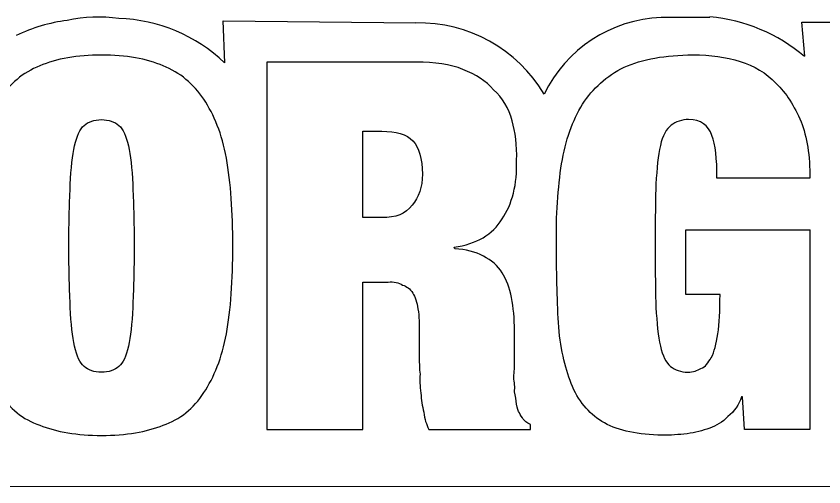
# Paper-space layout '1' of a CAD drawing. Header units: inches. Extents: x 1.3 to 44.7, y 1 to 54.1.
# Drawn here: x 11.469 to 12.303, y 7.32 to 7.806 of the extents above; entities that cross this region are included whole.
import ezdxf

# ---------------------------------------------------------------- set-up
doc = ezdxf.new("R2010")
doc.units = ezdxf.units.IN
doc.header["$MEASUREMENT"] = 0
doc.layers.add('ASEDOLIKE - Level 4', color=7, linetype='Continuous', lineweight=0)

psp = doc.layouts.new('1')

# ---------------------------------------------------------------- linework, layer by layer
at = {"layer": 'ASEDOLIKE - Level 4', "color": 7, "linetype": 'Continuous', "lineweight": 30}
for p, q in [((11.68398, 7.75808), (11.68248, 7.80157)), ((11.68248, 7.80157), (11.88119, 7.79932)), ((12.13465, 7.80532), (12.18489, 7.80532)), ((12.28312, 7.76483), (12.28012, 7.80007)), ((12.28012, 7.80007), (12.46309, 7.80007)), ((10.88237, 7.32016), (12.68805, 7.3209))]:
    psp.add_line(p, q, dxfattribs=at)
for centre, major_axis, start_param, end_param in [((11.54503, 7.62551), (0.17857, 0), 1.704143, 2.013414), ((11.55386, 7.64612), (0.15968, 0), 1.440276, 1.776244), ((11.56862, 7.6373), (0.16727, 0), 0.811188, 1.53478), ((11.88432, 7.64932), (0.1505, 0), 0.534503, 1.591196), ((12.141, 7.66424), (0.14135, 0), 1.614119, 2.689792), ((12.17053, 7.63483), (0.17176, 0), 0.859233, 1.485597)]:
    psp.add_ellipse(centre, major_axis=major_axis, ratio=0.997236, start_param=start_param, end_param=end_param, dxfattribs=at)
for points, knots in [([(11.42844, 7.65971), (11.43293, 7.68445), (11.44043, 7.7047), (11.45093, 7.72045), (11.46143, 7.73619), (11.47568, 7.74819), (11.49292, 7.75494), (11.51017, 7.76244), (11.53192, 7.76619), (11.55666, 7.76619), (11.58216, 7.76619), (11.60315, 7.76244), (11.6204, 7.75494), (11.63765, 7.74819), (11.6519, 7.73619), (11.66239, 7.72045), (11.67289, 7.7047), (11.68114, 7.68445), (11.68564, 7.65971), (11.69014, 7.63421), (11.69239, 7.60422), (11.69239, 7.56897), (11.69239, 7.53373), (11.69014, 7.50299), (11.68564, 7.47824), (11.68114, 7.45349), (11.67289, 7.43325), (11.66239, 7.4175), (11.6519, 7.401), (11.63765, 7.38976), (11.6204, 7.38376), (11.60315, 7.37701), (11.58216, 7.37326), (11.55666, 7.37326), (11.53192, 7.37326), (11.51017, 7.37701), (11.49292, 7.38376), (11.47568, 7.38976), (11.46143, 7.401), (11.45093, 7.4175), (11.44043, 7.43325), (11.43293, 7.45349), (11.42844, 7.47824), (11.42319, 7.50299), (11.42094, 7.53373), (11.42094, 7.56897), (11.42094, 7.60422), (11.42319, 7.63421), (11.42844, 7.65971)], [0, 0, 0, 0, 0.0625, 0.0625, 0.0625, 0.125, 0.125, 0.125, 0.1875, 0.1875, 0.1875, 0.25, 0.25, 0.25, 0.3125, 0.3125, 0.3125, 0.375, 0.375, 0.375, 0.4375, 0.4375, 0.4375, 0.5, 0.5, 0.5, 0.5625, 0.5625, 0.5625, 0.625, 0.625, 0.625, 0.6875, 0.6875, 0.6875, 0.75, 0.75, 0.75, 0.8125, 0.8125, 0.8125, 0.875, 0.875, 0.875, 0.9375, 0.9375, 0.9375, 1, 1, 1, 1]), ([(11.88194, 7.75883), (11.90069, 7.75883), (11.91719, 7.75658), (11.92993, 7.75133), (11.94343, 7.74608), (11.95393, 7.73933), (11.96143, 7.73033), (11.97118, 7.72208), (11.97718, 7.71159), (11.98093, 7.69809), (11.98393, 7.68684), (11.98617, 7.67259), (11.98542, 7.65759), (11.98617, 7.63285), (11.98093, 7.61185), (11.97043, 7.59686), (11.96068, 7.58036), (11.94418, 7.57136), (11.92094, 7.56761), (11.92094, 7.56761), (11.92169, 7.56611), (11.92169, 7.56611), (11.94418, 7.56461), (11.96143, 7.55561), (11.97043, 7.54137), (11.97943, 7.52712), (11.98318, 7.50687), (11.98318, 7.48138), (11.98318, 7.48138), (11.98318, 7.44913), (11.98318, 7.44913), (11.98318, 7.44463), (11.98318, 7.43863), (11.98243, 7.43338), (11.98318, 7.42814), (11.98393, 7.42289), (11.98318, 7.41839), (11.98468, 7.41389), (11.98468, 7.40939), (11.98542, 7.40564), (11.98617, 7.40114), (11.98692, 7.39814), (11.98842, 7.39664), (11.98917, 7.39439), (11.99142, 7.39214), (11.99217, 7.38989), (11.99367, 7.38839), (11.99592, 7.38614), (11.99967, 7.38464), (11.99967, 7.38464), (11.99967, 7.37939), (11.99967, 7.37939), (11.99967, 7.37939), (11.89469, 7.37939), (11.89469, 7.37939), (11.89244, 7.38464), (11.89019, 7.38989), (11.88944, 7.39739), (11.88794, 7.40339), (11.88719, 7.41014), (11.88644, 7.41689), (11.88569, 7.42439), (11.88494, 7.43039), (11.88569, 7.43638), (11.88494, 7.44238), (11.88494, 7.44763), (11.88494, 7.45213), (11.88494, 7.45213), (11.88494, 7.47688), (11.88494, 7.47688), (11.88494, 7.48813), (11.88494, 7.49637), (11.88344, 7.50387), (11.88269, 7.51062), (11.88044, 7.51662), (11.87819, 7.52037), (11.87519, 7.52487), (11.8722, 7.52712), (11.8677, 7.52862), (11.86395, 7.53087), (11.8587, 7.53237), (11.8527, 7.53162), (11.8527, 7.53162), (11.82645, 7.53162), (11.82645, 7.53162), (11.82645, 7.53162), (11.82645, 7.37939), (11.82645, 7.37939), (11.82645, 7.37939), (11.72747, 7.37939), (11.72747, 7.37939), (11.72747, 7.37939), (11.72747, 7.75883), (11.72747, 7.75883), (11.72747, 7.75883), (11.88194, 7.75883), (11.88194, 7.75883)], [0, 0, 0, 0, 0.03125, 0.03125, 0.03125, 0.0625, 0.0625, 0.0625, 0.09375, 0.09375, 0.09375, 0.125, 0.125, 0.125, 0.15625, 0.15625, 0.15625, 0.1875, 0.1875, 0.1875, 0.21875, 0.21875, 0.21875, 0.25, 0.25, 0.25, 0.28125, 0.28125, 0.28125, 0.3125, 0.3125, 0.3125, 0.34375, 0.34375, 0.34375, 0.375, 0.375, 0.375, 0.40625, 0.40625, 0.40625, 0.4375, 0.4375, 0.4375, 0.46875, 0.46875, 0.46875, 0.5, 0.5, 0.5, 0.53125, 0.53125, 0.53125, 0.5625, 0.5625, 0.5625, 0.59375, 0.59375, 0.59375, 0.625, 0.625, 0.625, 0.65625, 0.65625, 0.65625, 0.6875, 0.6875, 0.6875, 0.71875, 0.71875, 0.71875, 0.75, 0.75, 0.75, 0.78125, 0.78125, 0.78125, 0.8125, 0.8125, 0.8125, 0.84375, 0.84375, 0.84375, 0.875, 0.875, 0.875, 0.90625, 0.90625, 0.90625, 0.9375, 0.9375, 0.9375, 0.96875, 0.96875, 0.96875, 1, 1, 1, 1]), ([(12.28837, 7.58561), (12.28837, 7.58561), (12.28837, 7.37939), (12.28837, 7.37939), (12.28837, 7.37939), (12.22088, 7.37939), (12.22088, 7.37939), (12.22088, 7.37939), (12.21863, 7.41314), (12.21863, 7.41314), (12.21863, 7.41314), (12.21788, 7.41314), (12.21788, 7.41314), (12.21488, 7.40489), (12.21038, 7.39814), (12.20364, 7.39289), (12.19839, 7.38689), (12.19164, 7.38314), (12.18489, 7.38089), (12.17739, 7.37789), (12.16989, 7.3764), (12.16164, 7.3749), (12.15265, 7.37415), (12.1444, 7.3734), (12.13615, 7.3734), (12.11065, 7.37415), (12.09116, 7.37789), (12.07616, 7.38614), (12.06191, 7.39439), (12.05066, 7.40639), (12.04316, 7.42364), (12.03642, 7.44013), (12.03117, 7.46038), (12.02892, 7.48513), (12.02742, 7.50987), (12.02667, 7.53762), (12.02667, 7.56911), (12.02592, 7.6006), (12.02817, 7.6291), (12.03192, 7.65385), (12.03567, 7.67784), (12.04316, 7.69884), (12.05366, 7.71533), (12.06416, 7.73183), (12.07841, 7.74458), (12.09641, 7.75358), (12.11515, 7.76183), (12.13915, 7.76633), (12.16764, 7.76633), (12.18564, 7.76633), (12.20139, 7.76408), (12.21638, 7.75958), (12.23063, 7.75508), (12.24338, 7.74758), (12.25313, 7.73708), (12.26438, 7.72658), (12.27187, 7.71383), (12.27937, 7.69734), (12.28537, 7.68159), (12.28837, 7.66209), (12.28837, 7.63885), (12.28837, 7.63885), (12.19239, 7.63885), (12.19239, 7.63885), (12.19239, 7.65909), (12.19089, 7.67409), (12.18714, 7.68309), (12.18339, 7.69359), (12.17589, 7.69959), (12.16314, 7.69959), (12.15639, 7.69959), (12.14965, 7.69734), (12.14515, 7.69359), (12.1399, 7.68984), (12.13615, 7.68309), (12.1339, 7.67259), (12.13165, 7.66284), (12.13015, 7.64935), (12.1294, 7.63285), (12.12865, 7.61635), (12.12865, 7.59461), (12.12865, 7.56911), (12.12865, 7.54362), (12.12865, 7.52262), (12.1294, 7.50537), (12.13015, 7.48962), (12.13165, 7.47538), (12.1339, 7.46563), (12.13615, 7.45513), (12.1399, 7.44838), (12.1444, 7.44463), (12.1489, 7.44088), (12.15489, 7.43863), (12.16239, 7.43863), (12.16764, 7.43863), (12.17214, 7.44013), (12.17589, 7.44238), (12.18039, 7.44388), (12.18339, 7.44838), (12.18639, 7.45363)], [0, 0, 0, 0, 0.030303, 0.030303, 0.030303, 0.060606, 0.060606, 0.060606, 0.090909, 0.090909, 0.090909, 0.121212, 0.121212, 0.121212, 0.151515, 0.151515, 0.151515, 0.181818, 0.181818, 0.181818, 0.212121, 0.212121, 0.212121, 0.242424, 0.242424, 0.242424, 0.272727, 0.272727, 0.272727, 0.30303, 0.30303, 0.30303, 0.333333, 0.333333, 0.333333, 0.363636, 0.363636, 0.363636, 0.393939, 0.393939, 0.393939, 0.424242, 0.424242, 0.424242, 0.454545, 0.454545, 0.454545, 0.484848, 0.484848, 0.484848, 0.515152, 0.515152, 0.515152, 0.545455, 0.545455, 0.545455, 0.575758, 0.575758, 0.575758, 0.606061, 0.606061, 0.606061, 0.636364, 0.636364, 0.636364, 0.666667, 0.666667, 0.666667, 0.69697, 0.69697, 0.69697, 0.727273, 0.727273, 0.727273, 0.757576, 0.757576, 0.757576, 0.787879, 0.787879, 0.787879, 0.818182, 0.818182, 0.818182, 0.848485, 0.848485, 0.848485, 0.878788, 0.878788, 0.878788, 0.909091, 0.909091, 0.909091, 0.939394, 0.939394, 0.939394, 0.969697, 0.969697, 0.969697, 1, 1, 1, 1]), ([(11.52442, 7.50524), (11.52517, 7.48874), (11.52667, 7.47524), (11.52892, 7.46549), (11.53117, 7.45499), (11.53417, 7.44825), (11.53867, 7.4445), (11.54317, 7.44075), (11.54916, 7.4385), (11.55666, 7.4385), (11.56416, 7.4385), (11.57016, 7.44075), (11.57466, 7.4445), (11.57916, 7.44825), (11.58216, 7.45499), (11.58441, 7.46549), (11.58666, 7.47524), (11.58816, 7.48874), (11.58891, 7.50524), (11.58966, 7.52248), (11.59041, 7.54348), (11.59041, 7.56897), (11.59041, 7.59447), (11.58966, 7.61547), (11.58891, 7.63271), (11.58816, 7.64921), (11.58666, 7.66271), (11.58441, 7.67246), (11.58216, 7.6822), (11.57916, 7.6897), (11.57466, 7.69345), (11.57016, 7.6972), (11.56416, 7.69945), (11.55666, 7.69945), (11.54916, 7.69945), (11.54317, 7.6972), (11.53867, 7.69345), (11.53417, 7.6897), (11.53117, 7.6822), (11.52892, 7.67246), (11.52667, 7.66271), (11.52517, 7.64921), (11.52442, 7.63271), (11.52367, 7.61547), (11.52292, 7.59447), (11.52292, 7.56897), (11.52292, 7.54348), (11.52367, 7.52248), (11.52442, 7.50524)], [0, 0, 0, 0, 0.0625, 0.0625, 0.0625, 0.125, 0.125, 0.125, 0.1875, 0.1875, 0.1875, 0.25, 0.25, 0.25, 0.3125, 0.3125, 0.3125, 0.375, 0.375, 0.375, 0.4375, 0.4375, 0.4375, 0.5, 0.5, 0.5, 0.5625, 0.5625, 0.5625, 0.625, 0.625, 0.625, 0.6875, 0.6875, 0.6875, 0.75, 0.75, 0.75, 0.8125, 0.8125, 0.8125, 0.875, 0.875, 0.875, 0.9375, 0.9375, 0.9375, 1, 1, 1, 1]), ([(11.84611, 7.59822), (11.86036, 7.59822), (11.87086, 7.60197), (11.87761, 7.61097), (11.88435, 7.61921), (11.8881, 7.62971), (11.8881, 7.64321), (11.8881, 7.65896), (11.88435, 7.67096), (11.87836, 7.6777), (11.87161, 7.68445), (11.86111, 7.68745), (11.84611, 7.68745), (11.84611, 7.68745), (11.82661, 7.68745), (11.82661, 7.68745), (11.82661, 7.68745), (11.82661, 7.59822), (11.82661, 7.59822), (11.82661, 7.59822), (11.84611, 7.59822), (11.84611, 7.59822)], [0, 0, 0, 0, 0.142857, 0.142857, 0.142857, 0.285714, 0.285714, 0.285714, 0.428571, 0.428571, 0.428571, 0.571429, 0.571429, 0.571429, 0.714286, 0.714286, 0.714286, 0.857143, 0.857143, 0.857143, 1, 1, 1, 1]), ([(12.18655, 7.45349), (12.18955, 7.45949), (12.1918, 7.46774), (12.1933, 7.47824), (12.1948, 7.48874), (12.19555, 7.50224), (12.19555, 7.51873), (12.19555, 7.51873), (12.1603, 7.51873), (12.1603, 7.51873), (12.1603, 7.51873), (12.1603, 7.58547), (12.1603, 7.58547), (12.1603, 7.58547), (12.28853, 7.58547), (12.28853, 7.58547)], [0, 0, 0, 0, 0.2, 0.2, 0.2, 0.4, 0.4, 0.4, 0.6, 0.6, 0.6, 0.8, 0.8, 0.8, 1, 1, 1, 1])]:
    psp.add_open_spline(points, degree=3, knots=knots, dxfattribs=at)

doc.saveas('drawing.dxf')
